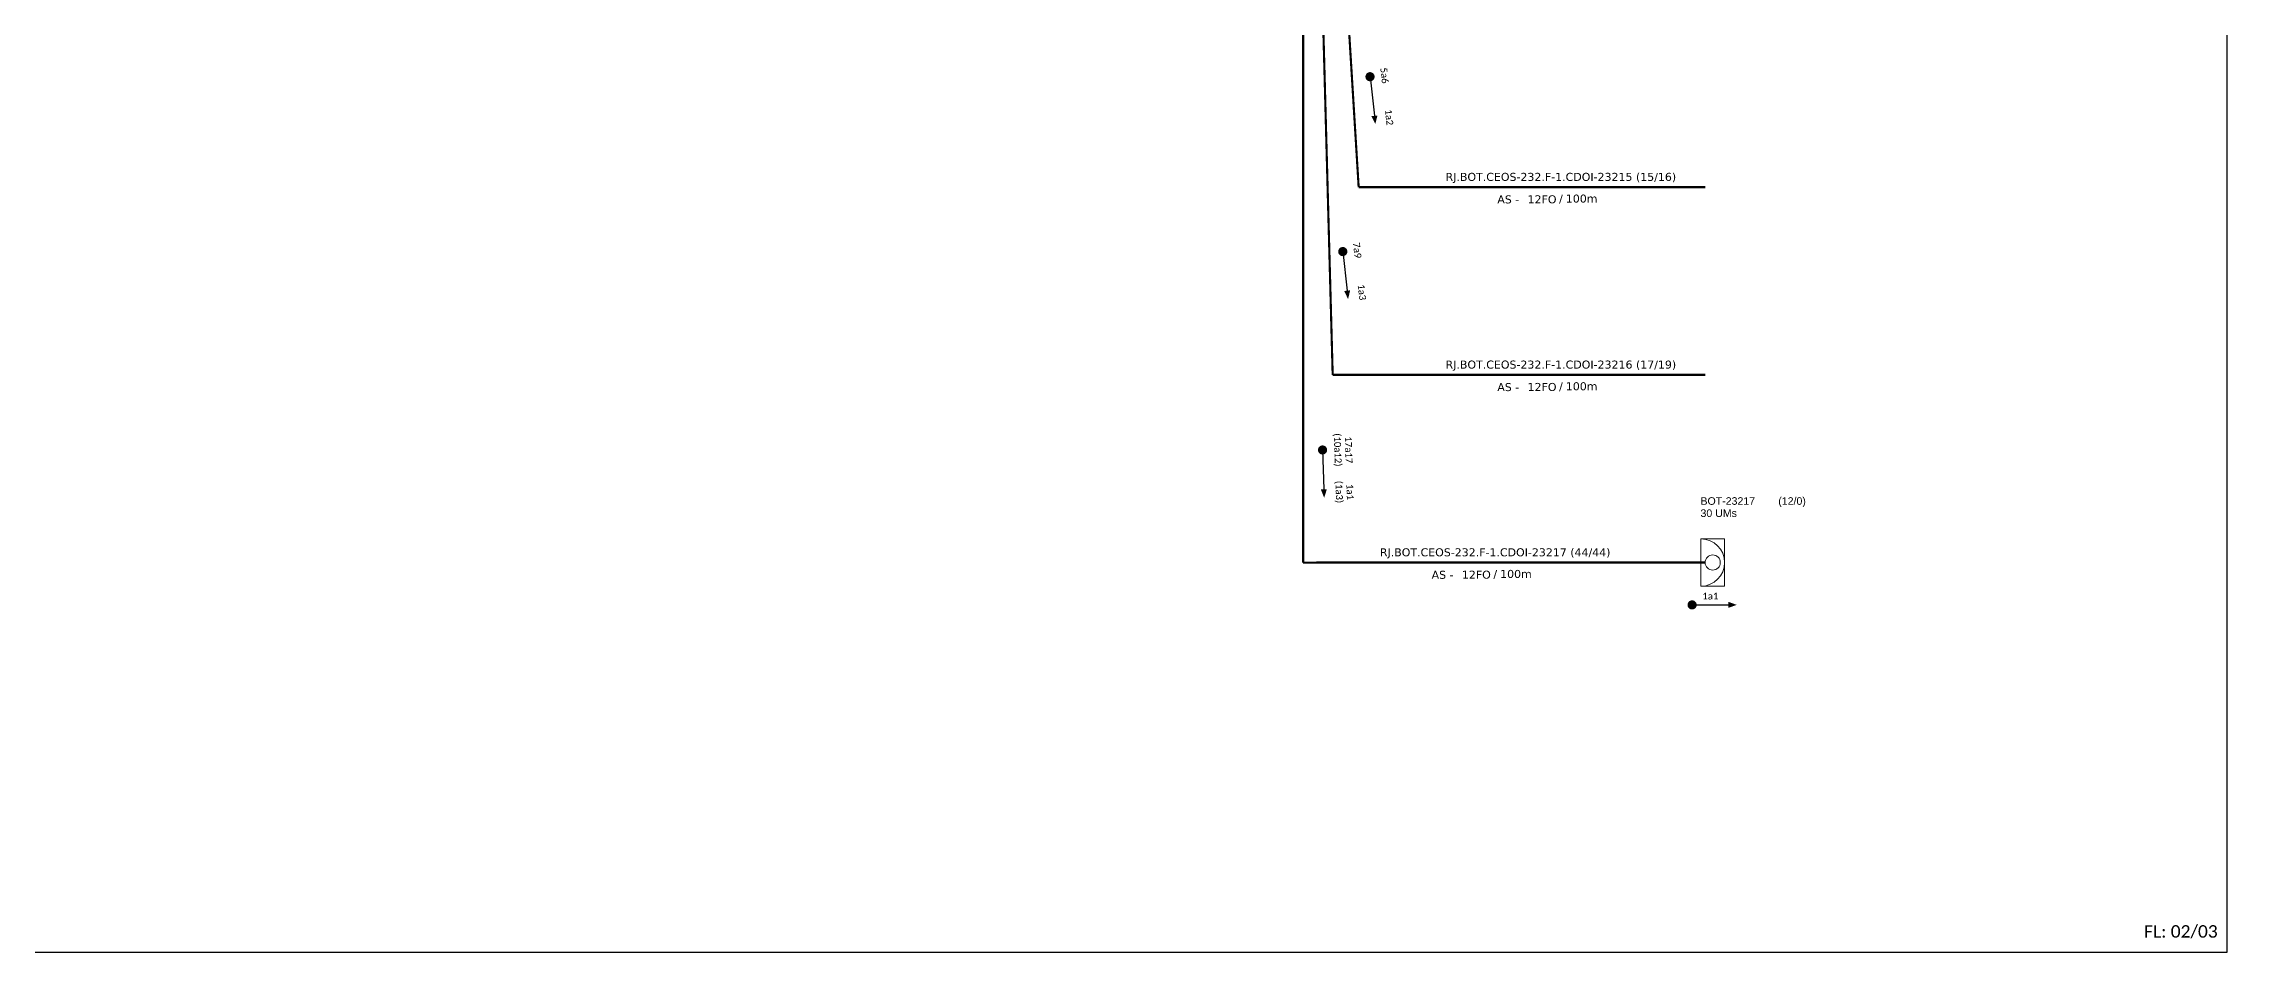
# Model space of a CAD drawing. Header units: inches. Extents: x 950 to 3755, y 850 to 1444.
# Drawn here: x 2253 to 2778, y 850 to 1068 of the extents above; entities that cross this region are included whole.
import ezdxf
from ezdxf.enums import TextEntityAlignment as Align

# ---------------------------------------------------------------- set-up
doc = ezdxf.new("R2010")
doc.units = ezdxf.units.IN
doc.header["$MEASUREMENT"] = 0
for name, color, linetype, lineweight in [("20.0-LEGENDA DOS CDO'S", 1, 'Continuous', 0), ('20.1-CDO_INTERIOR', 1, 'Continuous', 0), ('40.1-ETIQUETAS', 1, 'Continuous', 20)]:
    doc.layers.add(name, color=color, linetype=linetype, lineweight=lineweight)
for name, color, linetype in [('CD a instalar', 1, 'Continuous'), ('SETA', 7, 'Continuous'), ('texto', 255, 'Continuous')]:
    doc.layers.add(name, color=color, linetype=linetype)
doc.styles.add('ARIAL', font='arial.ttf')
doc.styles.add('siredit', font='verdana.ttf')
doc.styles.add('WMF-Calibri0', font='calibri.ttf')
doc.linetypes.add('FENCELINE1', pattern='A,0.25,-0.1,[133,ltypeshp.shx,S=0.1,R=0,X=-0.1,Y=0],-0.1,1', length=1.45)

msp = doc.modelspace()

# ---------------------------------------------------------------- linework, layer by layer
msp.add_lwpolyline([(1939.59, 850), (2778.16, 850), (2778.16, 1444), (1939.59, 1444), (1939.59, 850)])
at = {"const_width": 1.1}
msp.add_lwpolyline([(2648.88, 933.52, 1), (2649.98, 933.52, 1)], format="xyb", close=True, dxfattribs=at)
at = {"layer": '20.1-CDO_INTERIOR', "color": 1, "lineweight": 18}
msp.add_lwpolyline([(2657.23, 938.03), (2657.23, 949.39), (2651.55, 949.39), (2651.55, 938.03)], close=True, dxfattribs=at)
msp.add_circle((2654.39, 943.71), 1.82, dxfattribs=at)
msp.add_arc((2651.55, 943.71), 5.68, 270, 90, dxfattribs=at)
at = {"layer": 'CD a instalar', "color": 0, "linetype": 'FENCELINE1', "ltscale": 7, "const_width": 0.513}
for points in [[(2562.98, 988.83), (2555.87, 1251.39)], [(2555.87, 1251.39), (2569.23, 1033.96)]]:
    msp.add_lwpolyline(points, dxfattribs=at)
at = {"layer": 'CD a instalar', "color": 1, "linetype": 'FENCELINE1', "ltscale": 7, "const_width": 0.513}
msp.add_lwpolyline([(2555.87, 943.7), (2555.87, 1251.39)], dxfattribs=at)
at = {"layer": 'CD a instalar', "color": 0, "linetype": 'FENCELINE1', "ltscale": 7}
for points in [[(2569.23, 1033.96, 0.513, 0.513, 0), (2569.23, 1033.96, 0.513, 0.513, 0), (2652.57, 1033.97, 0.513, 0.513, 0)], [(2562.98, 988.83, 0.513, 0.513, 0), (2562.98, 988.83, 0.513, 0.513, 0), (2652.57, 988.84, 0.513, 0.513, 0)]]:
    msp.add_lwpolyline(points, format="xyseb", dxfattribs=at)
at = {"layer": 'CD a instalar', "color": 1, "linetype": 'FENCELINE1', "ltscale": 7}
msp.add_lwpolyline([(2555.87, 943.7, 0.513, 0.513, 0), (2555.87, 943.7, 0.513, 0.513, 0), (2652.57, 943.71, 0.513, 0.513, 0)], format="xyseb", dxfattribs=at)
at = {"layer": 'SETA', "const_width": 1.1}
for points in [[(2571.9, 1061.06, 1), (2572.02, 1059.96, 1)], [(2565.34, 1019.02, 1), (2565.47, 1017.92, 1)], [(2560.52, 971.32, 1), (2560.56, 970.22, 1)]]:
    msp.add_lwpolyline(points, format="xyb", close=True, dxfattribs=at)
at = {"layer": 'SETA'}
for points in [[(2571.96, 1060.51), (2573.01, 1051.11)], [(2565.41, 1018.47), (2566.46, 1009.07)], [(2560.54, 970.77), (2560.86, 961.32)], [(2649.43, 933.52), (2658.89, 933.52)]]:
    msp.add_lwpolyline(points, dxfattribs=at)
for points in [[(2573.74, 1051.19), (2573.24, 1049.11), (2572.28, 1051.03)], [(2567.19, 1009.15), (2566.68, 1007.07), (2565.73, 1008.99)], [(2561.59, 961.34), (2560.93, 959.3), (2560.13, 961.29)], [(2658.13, 934.27), (2660.15, 933.53), (2658.13, 932.8)]]:
    msp.add_solid(points, dxfattribs=at)

# ---------------------------------------------------------------- texts
at = {"insert": (2653.82, 935.64), "char_height": 1.65, "width": 27.8947, "attachment_point": 5}
msp.add_mtext('{\\fCalibri|b0|i0|c0|p34;\\C7;1a1}', dxfattribs=at)
at = {"lineweight": 0, "insert": (2758.13, 856.52), "char_height": 3, "width": 277.1819, "attachment_point": 1, "style": 'WMF-Calibri0'}
msp.add_mtext('FL: 02/03', dxfattribs=at)
at = {"layer": "20.0-LEGENDA DOS CDO'S", "color": 1, "style": 'ARIAL'}
for s, p in [('30 UMs', (2651.45, 954.67)), ('BOT-23217', (2651.44, 957.59))]:
    msp.add_text(s, height=1.819, dxfattribs=at).set_placement(p)
msp.add_text('    (12/0)', height=1.819, dxfattribs=at).set_placement((2672.06, 957.59), align=Align.CENTER)
at = {"layer": '40.1-ETIQUETAS', "color": 0, "style": 'siredit'}
for s, p in [('RJ.BOT.CEOS-232.F-1.CDOI-23215 (15/16)', (2617.86, 1036.43)), ('RJ.BOT.CEOS-232.F-1.CDOI-23216 (17/19)', (2617.86, 991.3))]:
    msp.add_text(s, height=1.9246, dxfattribs=at).set_placement(p, align=Align.MIDDLE_CENTER)
for s, height, p in [('AS -', 1.925, (2607.85, 1031.02)), ('12FO', 1.925, (2616.81, 1031.04)), ('/', 1.92, (2618.33, 1031.22)), ('AS -', 1.925, (2607.85, 985.89)), ('12FO', 1.925, (2616.81, 985.92)), ('/', 1.92, (2618.33, 986.09))]:
    msp.add_text(s, height=height, dxfattribs=at).set_placement(p, align=Align.MIDDLE_RIGHT)
for p in [(2619.05, 1031.22), (2619.05, 986.09)]:
    msp.add_text('100m', height=1.925, dxfattribs=at).set_placement(p, align=Align.MIDDLE_LEFT)
at = {"layer": '40.1-ETIQUETAS', "color": 1, "style": 'siredit'}
msp.add_text('RJ.BOT.CEOS-232.F-1.CDOI-23217 (44/44)', height=1.9246, dxfattribs=at).set_placement((2602.06, 946.17), align=Align.MIDDLE_CENTER)
for s, height, p in [('AS -', 1.925, (2592.05, 940.76)), ('12FO', 1.925, (2601.01, 940.79)), ('/', 1.92, (2602.53, 940.97))]:
    msp.add_text(s, height=height, dxfattribs=at).set_placement(p, align=Align.MIDDLE_RIGHT)
msp.add_text('100m', height=1.925, dxfattribs=at).set_placement((2603.25, 940.97), align=Align.MIDDLE_LEFT)
at = {"layer": 'texto', "char_height": 1.65, "width": 27.8947, "attachment_point": 5}
for s, insert, rotation in [('{\\fCalibri|b0|i0|c0|p34;\\C7;5a6}', (2575.44, 1060.8), 276.3862), ('{\\fCalibri|b0|i0|c0|p34;\\C7;1a2}', (2576.56, 1050.74), 276.3862), ('{\\fCalibri|b0|i0|c0|p34;\\C7;7a9}', (2568.88, 1018.77), 276.3862), ('{\\fCalibri|b0|i0|c0|p34;\\C7;1a3}', (2570.01, 1008.7), 276.3862), ('{\\fCalibri|b0|i0|c0|p34;\\C5;(10a12)}', (2564.03, 970.79), 271.947), ('{\\fCalibri|b0|i0|c0|p34;\\C1;17a17}', (2566.82, 970.79), 271.947), ('{\\fCalibri|b0|i0|c0|p34;\\C5;(1a3)}', (2564.37, 960.67), 271.947), ('{\\fCalibri|b0|i0|c0|p34;\\C1;1a1}', (2567.16, 960.67), 271.947)]:
    msp.add_mtext(s, dxfattribs=dict(at, insert=insert, rotation=rotation))

doc.saveas('drawing.dxf')
